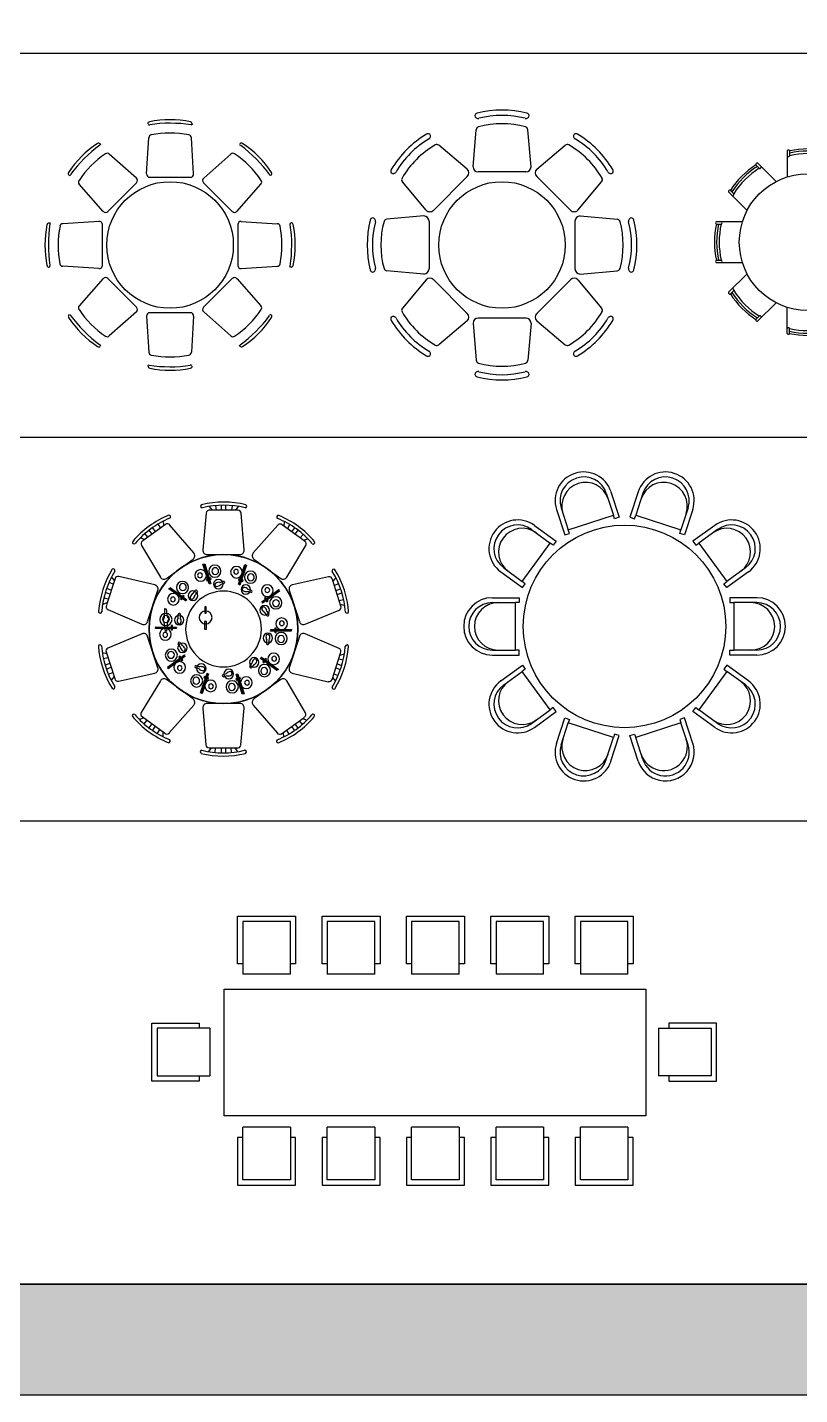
# Model space of a CAD drawing. Header units: inches. Extents: x 38074 to 101214, y 18833 to 57379.
# Drawn here: x 46148 to 53473, y 18833 to 31793 of the extents above; entities that cross this region are included whole.
import ezdxf

# ---------------------------------------------------------------- set-up
doc = ezdxf.new("R2010")
doc.units = ezdxf.units.IN
doc.layers.add('www.cad-blocks.net', color=7, linetype='Continuous')

# ---------------------------------------------------------------- blocks, each defined once
blk = doc.blocks.new('A$C299239EF')
for p, q in [((-211, 1142), (-195, 1137)), ((209, 1142), (200, 1137)), ((209, 1147), (209, 1142)), ((-663, 959), (-659, 956)), ((-659, 955), (-663, 946)), ((-223, 674), (-202, 1017)), ((223, 674), (202, 1017)), ((658, 957), (666, 942)), ((-319, 634), (-576, 861)), ((319, 634), (576, 862)), ((-957, 658), (-942, 666)), ((955, 659), (946, 663)), ((959, 663), (956, 659)), ((-634, 319), (-862, 576)), ((-590, 317), (-317, 590)), ((-193, 642), (193, 642)), ((317, 590), (590, 317)), ((634, 319), (861, 576)), ((-1147, 209), (-1142, 209)), ((-1142, 209), (-1137, 200)), ((-674, 223), (-1017, 202)), ((-642, -193), (-642, 193)), ((642, 193), (642, -193)), ((674, 223), (1017, 202)), ((1142, 211), (1137, 195)), ((-1142, -211), (-1137, -195)), ((-674, -223), (-1017, -202)), ((674, -223), (1017, -202)), ((1142, -209), (1137, -200)), ((1147, -209), (1142, -209)), ((-634, -319), (-861, -576)), ((-317, -590), (-590, -317)), ((590, -317), (317, -590)), ((634, -319), (862, -576)), ((-319, -634), (-576, -862)), ((193, -642), (-193, -642)), ((319, -634), (576, -861)), ((-959, -663), (-956, -659)), ((-955, -659), (-946, -663)), ((-223, -674), (-202, -1017)), ((223, -674), (202, -1017)), ((957, -658), (942, -666)), ((-658, -957), (-666, -942)), ((659, -955), (663, -946)), ((663, -959), (659, -956)), ((-209, -1142), (-200, -1137)), ((-209, -1147), (-209, -1142)), ((211, -1142), (195, -1137))]:
    blk.add_line(p, q)
blk.add_circle((0, 0), 600)
for centre, radius, start, end in [((-191, 1147), 20, 101.4837, 180), ((-1, 212), 975, 78.5163, 101.4837), ((189, 1147), 20, 0, 78.5163), ((-172, 1015), 30, 101.0376, 176.4237), ((-1, -209), 1363, 81.55, 98.1356), ((-1, 138), 923, 78.8835, 101.0376), ((172, 1015), 30, 3.5763, 78.8835), ((-150, 149), 975, 123.5163, 146.4837), ((147, -148), 1363, 126.55, 143.1356), ((-677, 945), 20, 45, 123.5163), ((676, 946), 20, 56.4837, 135), ((-148, -147), 1363, 36.55, 53.1356), ((149, 150), 975, 33.5163, 56.4837), ((-98, 97), 923, 123.8835, 146.0376), ((-596, 839), 30, 48.5763, 123.8835), ((596, 839), 30, 56.0376, 131.4237), ((97, 98), 923, 33.8835, 56.0376), ((-946, 676), 20, 146.4837, 225), ((-193, 672), 30, 176.4237, 270), ((193, 672), 30, 270, 3.5763), ((945, 677), 20, 315, 33.5163), ((-839, 596), 30, 146.0376, 221.4237), ((-339, 612), 30, 315, 48.5763), ((339, 612), 30, 131.4237, 225), ((839, 596), 30, 318.5763, 33.8835), ((-612, 339), 30, 221.4237, 315), ((612, 339), 30, 225, 318.5763), ((-212, -1), 975, 168.5163, 191.4837), ((-1147, 189), 20, 90, 168.5163), ((209, -1), 1363, 171.55, 188.1356), ((-138, -1), 923, 168.8835, 191.0376), ((-1015, 172), 30, 93.5763, 168.8835), ((-672, 193), 30, 0, 93.5763), ((672, 193), 30, 86.4237, 180), ((1015, 172), 30, 11.0376, 86.4237), ((138, 1), 923, 348.8835, 11.0376), ((-209, 1), 1363, 351.55, 8.1356), ((1147, 191), 20, 11.4837, 90), ((212, 1), 975, 348.5163, 11.4837), ((-1147, -191), 20, 191.4837, 270), ((-1015, -172), 30, 191.0376, 266.4237), ((-672, -193), 30, 266.4237, 0), ((672, -193), 30, 180, 273.5763), ((1015, -172), 30, 273.5763, 348.8835), ((1147, -189), 20, 270, 348.5163), ((-612, -339), 30, 45, 138.5763), ((612, -339), 30, 41.4237, 135), ((-839, -596), 30, 138.5763, 213.8835), ((-97, -98), 923, 213.8835, 236.0376), ((-339, -612), 30, 311.4237, 45), ((-193, -672), 30, 90, 183.5763), ((193, -672), 30, 356.4237, 90), ((339, -612), 30, 135, 228.5763), ((98, -97), 923, 303.8835, 326.0376), ((839, -596), 30, 326.0376, 41.4237), ((-945, -677), 20, 135, 213.5163), ((-149, -150), 975, 213.5163, 236.4837), ((148, 147), 1363, 216.55, 233.1356), ((-147, 148), 1363, 306.55, 323.1356), ((150, -149), 975, 303.5163, 326.4837), ((946, -676), 20, 326.4837, 45), ((-596, -839), 30, 236.0376, 311.4237), ((596, -839), 30, 228.5763, 303.8835), ((-676, -946), 20, 236.4837, 315), ((-172, -1015), 30, 183.5763, 258.8835), ((172, -1015), 30, 281.0376, 356.4237), ((677, -945), 20, 225, 303.5163), ((-189, -1147), 20, 180, 258.5163), ((1, 209), 1363, 261.55, 278.1356), ((1, -138), 923, 258.8835, 281.0376), ((191, -1147), 20, 281.4837, 0), ((1, -212), 975, 258.5163, 281.4837)]:
    blk.add_arc(centre, radius, start, end)
blk = doc.blocks.new('A$C04D97323')
at = {"linetype": 'Continuous'}
for p, q in [((-275, 742), (-245, 1092)), ((275, 742), (245, 1092)), ((-330, 719), (-599, 945)), ((330, 719), (599, 945)), ((-330, 648), (-648, 330)), ((225, 692), (-225, 692)), ((330, 648), (648, 330)), ((-719, 330), (-945, 599)), ((719, 330), (945, 599)), ((-742, 275), (-1092, 245)), ((742, 275), (1092, 245)), ((-692, 225), (-692, -225)), ((692, 225), (692, -225)), ((-742, -275), (-1092, -245)), ((742, -275), (1092, -245)), ((-719, -330), (-945, -599)), ((-330, -648), (-648, -330)), ((330, -648), (648, -330)), ((719, -330), (945, -599)), ((-330, -719), (-599, -945)), ((-275, -742), (-245, -1092)), ((225, -692), (-225, -692)), ((275, -742), (245, -1092)), ((330, -719), (599, -945))]:
    blk.add_line(p, q, dxfattribs=at)
blk.add_circle((0, 0), 600, dxfattribs=at)
for centre, radius, start, end in [((-229, 1220), 30, 104.0148, 166.513), ((-228, 1229), 30, 183.6236, 284.5983), ((0, 305), 974, 75.9852, 104.0148), ((0, 355), 874, 75.4017, 104.5983), ((228, 1229), 30, 255.4017, 356.3764), ((229, 1220), 30, 13.487, 75.9852), ((-215, 215), 974, 120.9852, 149.0148), ((-701, 1025), 30, 58.487, 120.9852), ((-708, 1030), 30, 300.4017, 41.3764), ((-215, 1090), 30, 105.3076, 175.0683), ((0, 305), 844, 74.6924, 105.3076), ((215, 1090), 30, 4.9317, 74.6924), ((708, 1030), 30, 138.6236, 239.5983), ((701, 1025), 30, 59.0148, 121.513), ((215, 215), 974, 30.9852, 59.0148), ((-251, 251), 874, 120.4017, 149.5983), ((-215, 215), 844, 119.6924, 150.3076), ((-619, 922), 30, 49.9317, 119.6924), ((619, 922), 30, 60.3076, 130.0683), ((215, 215), 844, 29.6924, 60.3076), ((251, 251), 874, 30.4017, 59.5983), ((-1025, 701), 30, 149.0148, 211.513), ((-1030, 708), 30, 228.6236, 329.5983), ((-365, 684), 50, 315, 45), ((-225, 742), 50, 180, 270), ((225, 742), 50, 270, 0), ((365, 684), 50, 135, 225), ((1030, 708), 30, 210.4017, 311.3764), ((1025, 701), 30, 328.487, 30.9852), ((-922, 619), 30, 150.3076, 220.0683), ((922, 619), 30, 319.9317, 29.6924), ((-742, 225), 50, 0, 90), ((-684, 365), 50, 225, 315), ((684, 365), 50, 225, 315), ((742, 225), 50, 90, 180), ((-305, 0), 974, 165.9852, 194.0148), ((-1220, 229), 30, 103.487, 165.9852), ((-355, 0), 874, 165.4017, 194.5983), ((-1229, 228), 30, 345.4017, 86.3764), ((-305, 0), 844, 164.6924, 195.3076), ((-1090, 215), 30, 94.9317, 164.6924), ((1090, 215), 30, 15.3076, 85.0683), ((305, 0), 844, 344.6924, 15.3076), ((1229, 228), 30, 93.6236, 194.5983), ((355, 0), 874, 345.4017, 14.5983), ((1220, 229), 30, 14.0148, 76.513), ((305, 0), 974, 345.9852, 14.0148), ((-1220, -229), 30, 194.0148, 256.513), ((-1229, -228), 30, 273.6236, 14.5983), ((-1090, -215), 30, 195.3076, 265.0683), ((-742, -225), 50, 270, 0), ((742, -225), 50, 180, 270), ((1090, -215), 30, 274.9317, 344.6924), ((1229, -228), 30, 165.4017, 266.3764), ((1220, -229), 30, 283.487, 345.9852), ((-684, -365), 50, 45, 135), ((684, -365), 50, 45, 135), ((-922, -619), 30, 139.9317, 209.6924), ((-215, -215), 844, 209.6924, 240.3076), ((215, -215), 844, 299.6924, 330.3076), ((922, -619), 30, 330.3076, 40.0683), ((-1025, -701), 30, 148.487, 210.9852), ((-1030, -708), 30, 30.4017, 131.3764), ((-215, -215), 974, 210.9852, 239.0148), ((-251, -251), 874, 210.4017, 239.5983), ((-365, -684), 50, 315, 45), ((-225, -742), 50, 90, 180), ((225, -742), 50, 0, 90), ((365, -684), 50, 135, 225), ((251, -251), 874, 300.4017, 329.5983), ((215, -215), 974, 300.9852, 329.0148), ((1030, -708), 30, 48.6236, 149.5983), ((1025, -701), 30, 329.0148, 31.513), ((-708, -1030), 30, 318.6236, 59.5983), ((-619, -922), 30, 240.3076, 310.0683), ((619, -922), 30, 229.9317, 299.6924), ((708, -1030), 30, 120.4017, 221.3764), ((-701, -1025), 30, 239.0148, 301.513), ((-215, -1090), 30, 184.9317, 254.6924), ((0, -305), 844, 254.6924, 285.3076), ((215, -1090), 30, 285.3076, 355.0683), ((701, -1025), 30, 238.487, 300.9852), ((-228, -1229), 30, 75.4017, 176.3764), ((-229, -1220), 30, 193.487, 255.9852), ((0, -305), 974, 255.9852, 284.0148), ((0, -355), 874, 255.4017, 284.5983), ((228, -1229), 30, 3.6236, 104.5983), ((229, -1220), 30, 284.0148, 346.513)]:
    blk.add_arc(centre, radius, start, end, dxfattribs=at)
blk = doc.blocks.new('A$C5D1A2D41')
for p, q in [((-68, 1126), (-73, 1170)), ((-18, 1126), (-18, 1173)), ((22, 1126), (22, 1173)), ((79, 1126), (84, 1169)), ((-164, 1099), (-196, 750)), ((-106, 1126), (-132, 1163)), ((137, 1126), (-126, 1126)), ((117, 1126), (142, 1162)), ((196, 750), (167, 1099)), ((-551, 992), (-764, 837)), ((-677, 900), (-704, 938)), ((-644, 924), (-672, 962)), ((-598, 958), (-619, 996)), ((-567, 980), (-568, 1024)), ((-282, 722), (-511, 987)), ((514, 985), (282, 722)), ((773, 830), (560, 985)), ((576, 974), (577, 1018)), ((607, 951), (629, 990)), ((647, 922), (675, 960)), ((680, 898), (707, 936)), ((-748, 849), (-790, 863)), ((-778, 793), (-599, 491)), ((-717, 871), (-747, 904)), ((599, 491), (781, 791)), ((726, 864), (755, 897)), ((757, 842), (798, 856)), ((-542, 479), (-289, 663)), ((-156, 706), (156, 706)), ((289, 663), (542, 479)), ((-1029, 479), (-1110, 228)), ((-1047, 424), (-1086, 441)), ((-1035, 460), (-1061, 494)), ((-652, 418), (-993, 499)), ((995, 495), (653, 418)), ((1114, 217), (1032, 468)), ((1038, 449), (1065, 485)), ((1050, 413), (1090, 431)), ((-1092, 283), (-1135, 292)), ((-1077, 331), (-1121, 345)), ((-1064, 369), (-1109, 383)), ((-720, 70), (-623, 367)), ((623, 367), (720, 70)), ((1065, 365), (1110, 380)), ((1078, 327), (1123, 342)), ((1096, 272), (1138, 281)), ((-1104, 247), (-1147, 234)), ((-1096, 184), (-774, 45)), ((773, 45), (1097, 180)), ((1107, 236), (1149, 224)), ((-773, -45), (-1097, -180)), ((-623, -367), (-720, -70)), ((720, -70), (623, -367)), ((1096, -184), (774, -45)), ((-1107, -236), (-1149, -224)), ((-1114, -217), (-1032, -468)), ((1029, -479), (1110, -228)), ((1104, -247), (1147, -234)), ((-1096, -272), (-1138, -281)), ((-1078, -327), (-1123, -342)), ((-1065, -365), (-1110, -380)), ((1064, -369), (1109, -383)), ((1077, -331), (1121, -345)), ((1092, -283), (1135, -292)), ((-1050, -413), (-1090, -431)), ((-1038, -449), (-1065, -485)), ((-995, -495), (-653, -418)), ((-599, -491), (-781, -791)), ((-289, -663), (-542, -479)), ((542, -479), (289, -663)), ((778, -793), (599, -491)), ((652, -418), (993, -499)), ((1035, -460), (1061, -494)), ((1047, -424), (1086, -441)), ((-514, -985), (-282, -722)), ((-196, -750), (-167, -1099)), ((156, -706), (-156, -706)), ((164, -1099), (196, -750)), ((282, -722), (511, -987)), ((-757, -842), (-798, -856)), ((-773, -830), (-560, -985)), ((-726, -864), (-755, -897)), ((-680, -898), (-707, -936)), ((551, -992), (764, -837)), ((677, -900), (704, -938)), ((717, -871), (747, -904)), ((748, -849), (790, -863)), ((-647, -922), (-675, -960)), ((-607, -951), (-629, -990)), ((-576, -974), (-577, -1018)), ((567, -980), (568, -1024)), ((598, -958), (619, -996)), ((644, -924), (672, -962)), ((-117, -1126), (-142, -1162)), ((-137, -1126), (126, -1126)), ((-79, -1126), (-84, -1169)), ((-22, -1126), (-22, -1173)), ((18, -1126), (18, -1173)), ((68, -1126), (73, -1170)), ((106, -1126), (132, -1163))]:
    blk.add_line(p, q)
at = {"linetype": 'ByBlock'}
for p, q in [((-196, 614), (-189, 616)), ((-135, 429), (-196, 614)), ((-189, 616), (-130, 429)), ((-184, 615), (-178, 617)), ((-123, 429), (-184, 615)), ((-178, 617), (-119, 429)), ((143, 426), (203, 612)), ((209, 610), (147, 423)), ((152, 420), (212, 606)), ((218, 604), (156, 417)), ((203, 612), (209, 610)), ((212, 606), (218, 604)), ((-510, 389), (-507, 394)), ((-507, 394), (-348, 277)), ((-121, 484), (-162, 471)), ((-162, 471), (-158, 458)), ((-158, 458), (-117, 472)), ((-130, 429), (-135, 429)), ((-119, 429), (-123, 429)), ((-117, 472), (-121, 484)), ((-35, 442), (-3, 452)), ((9, 434), (-27, 422)), ((145, 476), (141, 464)), ((141, 464), (183, 450)), ((147, 423), (143, 426)), ((187, 463), (145, 476)), ((156, 417), (152, 420)), ((183, 450), (187, 463)), ((-520, 382), (-516, 387)), ((-361, 268), (-520, 382)), ((-516, 387), (-357, 270)), ((-352, 275), (-510, 389)), ((-383, 321), (-408, 286)), ((-408, 286), (-397, 278)), ((-397, 278), (-372, 313)), ((-372, 313), (-383, 321)), ((-357, 270), (-361, 268)), ((-348, 277), (-352, 275)), ((-288, 337), (-268, 364)), ((-248, 356), (-270, 325)), ((262, 346), (226, 357)), ((232, 378), (263, 367)), ((366, 261), (524, 376)), ((368, 256), (366, 261)), ((528, 371), (368, 256)), ((370, 250), (527, 365)), ((531, 360), (371, 246)), ((398, 300), (387, 292)), ((387, 292), (412, 257)), ((423, 265), (398, 300)), ((412, 257), (423, 265)), ((524, 376), (528, 371)), ((527, 365), (531, 360)), ((-561, 111), (-556, 196)), ((-556, 196), (-543, 193)), ((-543, 193), (-536, 115)), ((-431, 104), (-431, 137)), ((-410, 142), (-410, 105)), ((-165, 212), (-177, 212)), ((-177, 212), (-177, 151)), ((-177, 151), (-165, 151)), ((-165, 151), (-165, 212)), ((371, 246), (370, 250)), ((415, 126), (393, 156)), ((410, 170), (429, 142)), ((-645, 10), (-448, 9)), ((-645, 4), (-645, 10)), ((-450, 4), (-645, 4)), ((-641, 21), (-445, 19)), ((-641, 14), (-641, 21)), ((-446, 15), (-641, 14)), ((-573, 82), (-561, 111)), ((-562, 66), (-573, 82)), ((-556, 23), (-562, 66)), ((-551, -21), (-556, 23)), ((-532, 70), (-541, -21)), ((-536, 115), (-520, 102)), ((-530, 69), (-536, 67)), ((-520, 102), (-530, 69)), ((-498, 34), (-498, -9)), ((-485, 34), (-498, 34)), ((-485, -9), (-485, 34)), ((-448, 9), (-450, 4)), ((-445, 19), (-446, 15)), ((-162, 73), (-181, 73)), ((-181, 73), (-181, -2)), ((-162, -2), (-162, 73)), ((485, 9), (485, -34)), ((498, 9), (485, 9)), ((498, -34), (498, 9)), ((-541, -21), (-551, -21)), ((-498, -9), (-485, -9)), ((-415, -126), (-393, -156)), ((-181, -2), (-162, -2)), ((410, -142), (410, -105)), ((431, -104), (431, -137)), ((445, -19), (446, -15)), ((641, -21), (445, -19)), ((446, -15), (641, -14)), ((448, -9), (450, -4)), ((645, -10), (448, -9)), ((450, -4), (645, -4)), ((485, -34), (498, -34)), ((641, -14), (641, -21)), ((645, -4), (645, -10)), ((-531, -360), (-371, -246)), ((-528, -371), (-368, -256)), ((-370, -250), (-527, -365)), ((-410, -170), (-429, -142)), ((-412, -257), (-423, -265)), ((-387, -292), (-412, -257)), ((-371, -246), (-370, -250)), ((-368, -256), (-366, -261)), ((-527, -365), (-531, -360)), ((-524, -376), (-528, -371)), ((-366, -261), (-524, -376)), ((-423, -265), (-398, -300)), ((-398, -300), (-387, -292)), ((-232, -378), (-263, -367)), ((-262, -346), (-226, -357)), ((248, -356), (270, -325)), ((288, -337), (268, -364)), ((348, -277), (352, -275)), ((507, -394), (348, -277)), ((352, -275), (510, -389)), ((357, -270), (361, -268)), ((516, -387), (357, -270)), ((361, -268), (520, -382)), ((397, -278), (372, -313)), ((372, -313), (383, -321)), ((383, -321), (408, -286)), ((408, -286), (397, -278)), ((510, -389), (507, -394)), ((520, -382), (516, -387)), ((-218, -604), (-156, -417)), ((-152, -420), (-212, -606)), ((-209, -610), (-147, -423)), ((-143, -426), (-203, -612)), ((-183, -450), (-187, -463)), ((-187, -463), (-145, -476)), ((-141, -464), (-183, -450)), ((-156, -417), (-152, -420)), ((-147, -423), (-143, -426)), ((-145, -476), (-141, -464)), ((-9, -434), (27, -422)), ((35, -442), (3, -452)), ((158, -458), (117, -472)), ((117, -472), (121, -484)), ((178, -617), (119, -429)), ((119, -429), (123, -429)), ((121, -484), (162, -471)), ((123, -429), (184, -615)), ((189, -616), (130, -429)), ((130, -429), (135, -429)), ((135, -429), (196, -614)), ((162, -471), (158, -458)), ((-212, -606), (-218, -604)), ((-203, -612), (-209, -610)), ((184, -615), (178, -617)), ((196, -614), (189, -616))]:
    blk.add_line(p, q, dxfattribs=at)
blk.add_circle((0, 0), 706)
for centre, radius, start, end in [((-203, 1164), 15, 105.3029, 282.2547), ((2, 324), 880, 76.1832, 103.7788), ((2, 324), 850, 76.1832, 103.7788), ((205, 1164), 15.4, 269.9166, 62.4498), ((-189, 263), 880, 112.1832, 139.7788), ((-189, 263), 850, 112.1832, 139.7788), ((-518, 1063), 15.4, 305.9166, 98.4498), ((-133, 1096), 31.2, 78.3193, 173.8151), ((137, 1096), 30, 4.7446, 90), ((519, 1061), 15, 69.3029, 246.2547), ((192, 261), 850, 40.1832, 67.7788), ((192, 261), 880, 40.1832, 67.7788), ((-533, 968), 30, 40.7446, 126), ((537, 964), 31.2, 42.3193, 137.8151), ((-849, 822), 15, 141.3029, 318.2547), ((-751, 808), 31.2, 114.3193, 209.8151), ((755, 806), 30, 328.7446, 54), ((850, 821), 15.4, 233.9166, 26.4498), ((-312, 696), 40, 306, 40.7446), ((-156, 746), 40, 174.691, 270), ((156, 746), 40, 270, 4.7446), ((312, 696), 40, 138.691, 234), ((-307, 102), 880, 148.1832, 175.7788), ((-307, 102), 850, 148.1832, 175.7788), ((-1044, 555), 15.4, 341.9166, 134.4498), ((1044, 553), 15, 33.3029, 210.2547), ((309, 98), 850, 4.1832, 31.7788), ((309, 98), 880, 4.1832, 31.7788), ((-1000, 469), 30, 76.7446, 162), ((-661, 379), 40, 342, 76.7446), ((-565, 512), 40, 210.691, 306), ((565, 512), 40, 234, 328.7446), ((661, 379), 40, 102.691, 198), ((1001, 465), 31.2, 6.3193, 101.8151), ((-1170, 166), 15, 177.3029, 354.2547), ((-1083, 212), 31.2, 150.3193, 245.8151), ((1085, 208), 30, 292.7446, 18), ((1171, 165), 15.4, 197.9166, 350.4498), ((-758, 82), 40, 246.691, 342), ((758, 82), 40, 198, 292.7446), ((-758, -82), 40, 18, 112.7446), ((758, -82), 40, 66.691, 162), ((-1171, -165), 15.4, 17.9166, 170.4498), ((-309, -98), 880, 184.1832, 211.7788), ((-309, -98), 850, 184.1832, 211.7788), ((-1085, -208), 30, 112.7446, 198), ((307, -102), 850, 328.1832, 355.7788), ((307, -102), 880, 328.1832, 355.7788), ((1083, -212), 31.2, 330.3193, 65.8151), ((1170, -166), 15, 357.3029, 174.2547), ((-661, -379), 40, 282.691, 18), ((661, -379), 40, 162, 256.7446), ((-1001, -465), 31.2, 186.3193, 281.8151), ((-565, -512), 40, 54, 148.7446), ((565, -512), 40, 30.691, 126), ((1000, -469), 30, 256.7446, 342), ((-1044, -553), 15, 213.3029, 30.2547), ((1044, -555), 15.4, 161.9166, 314.4498), ((-312, -696), 40, 318.691, 54), ((-156, -746), 40, 90, 184.7446), ((156, -746), 40, 354.691, 90), ((312, -696), 40, 126, 220.7446), ((-850, -821), 15.4, 53.9166, 206.4498), ((-192, -261), 880, 220.1832, 247.7788), ((-192, -261), 850, 220.1832, 247.7788), ((-755, -806), 30, 148.7446, 234), ((189, -263), 850, 292.1832, 319.7788), ((189, -263), 880, 292.1832, 319.7788), ((751, -808), 31.2, 294.3193, 29.8151), ((849, -822), 15, 321.3029, 138.2547), ((-537, -964), 31.2, 222.3193, 317.8151), ((533, -968), 30, 220.7446, 306), ((-519, -1061), 15, 249.3029, 66.2547), ((-205, -1164), 15.4, 89.9166, 242.4498), ((-2, -324), 850, 256.1832, 283.7788), ((-137, -1096), 30, 184.7446, 270), ((133, -1096), 31.2, 258.3193, 353.8151), ((203, -1164), 15, 285.3029, 102.2547), ((518, -1063), 15.4, 125.9166, 278.4498), ((-2, -324), 880, 256.1832, 283.7788)]:
    blk.add_arc(centre, radius, start, end)
at = {"linetype": 'ByBlock', "extrusion": (0, 0, -1)}
for centre, major_axis in [((0, 0), (499, 499)), ((-217, 508), (-39.1, 39.1)), ((-223, 509), (-16, 16)), ((-83, 548), (-40.7, 40.7)), ((-79, 549), (23, 23)), ((123, 539), (-39.1, 39.1)), ((119, 543), (16, 16)), ((255, 492), (40.7, 40.7)), ((259, 490), (-23, 23)), ((-389, 394), (-40.7, 40.7)), ((-386, 398), (23, 23)), ((0, 0), (254, 254)), ((-49, 426), (31.8, 31.8)), ((211, 374), (-31.8, 31.8)), ((416, 364), (-39.1, 39.1)), ((415, 369), (16, 16)), ((-475, 283), (-39.1, 39.1)), ((-480, 281), (-16, 16)), ((-290, 316), (31.8, 31.8)), ((495, 248), (40.7, 40.7)), ((498, 245), (23, 23)), ((-546, 90), (-40.7, 40.7)), ((-546, 95), (-23, 23)), ((-421, 85), (31.8, 31.8)), ((-170, 110), (43, 43)), ((390, 178), (31.8, 31.8)), ((-551, -50), (-39.1, 39.1)), ((551, 50), (-39.1, 39.1)), ((553, 55), (-16, 16)), ((-553, -55), (16, 16)), ((-390, -178), (31.8, 31.8)), ((421, -85), (31.8, 31.8)), ((546, -90), (-40.7, 40.7)), ((546, -95), (-23, 23)), ((-495, -248), (-40.7, 40.7)), ((-498, -245), (23, 23)), ((475, -283), (39.1, 39.1)), ((480, -281), (-16, 16)), ((-416, -364), (-39.1, 39.1)), ((-415, -369), (-16, 16)), ((-211, -374), (31.8, 31.8)), ((49, -426), (-31.8, 31.8)), ((290, -316), (31.8, 31.8)), ((389, -394), (40.7, 40.7)), ((386, -398), (-23, 23)), ((-255, -492), (-40.7, 40.7)), ((-259, -490), (-23, 23)), ((-123, -539), (-39.1, 39.1)), ((-119, -543), (-16, 16)), ((83, -548), (40.7, 40.7)), ((79, -549), (23, 23)), ((217, -508), (39.1, 39.1)), ((223, -509), (16, 16))]:
    blk.add_ellipse(centre, major_axis=major_axis, ratio=1, dxfattribs=at)
at = {"linetype": 'ByBlock'}
for centre, major_axis, start_param, end_param in [((-66, 420), (-11.9, 11.9), -0.149533, 2.502269), ((-45, 391), (37.1, 37.1), 0.582495, 1.421264), ((-73, 466), (45.2, 45.2), 4.073065, 4.732749), ((1, 441), (7.84, 7.84), 4.737451, 7.35776), ((193, 378), (-11.9, 11.9), -0.777851, 1.87395), ((193, 343), (-37.1, 37.1), 4.666566, 5.505334), ((-300, 300), (11.9, 11.9), 2.049582, 4.701384), ((-266, 290), (37.1, 37.1), 1.210814, 2.049582), ((-333, 334), (-45.2, 45.2), 3.130587, 3.790271), ((-259, 357), (7.84, 7.84), 5.36577, 7.986079), ((215, 420), (-45.2, 45.2), 1.87395, 2.533634), ((260, 357), (7.84, 7.84), 4.109133, 6.729442), ((-419, 137), (-7.84, 7.84), 4.423292, 7.043601), ((379, 193), (11.9, 11.9), 0.164627, 2.816428), ((421, 214), (-45.2, 45.2), 1.245632, 1.905316), ((358, 164), (37.1, 37.1), 5.609044, 6.447812), ((420, 136), (7.84, 7.84), 3.480814, 6.101123), ((-386, 78), (37.1, 37.1), 1.839132, 2.677901), ((-420, 67), (-11.9, 11.9), 1.107104, 3.758906), ((-466, 74), (-45.2, 45.2), 3.758906, 4.41859), ((-420, -136), (7.84, 7.84), 0.339222, 2.959531), ((466, -74), (-45.2, 45.2), 0.617313, 1.276997), ((420, -67), (11.9, 11.9), 5.819493, 8.471295), ((386, -78), (-37.1, 37.1), 3.409929, 4.248697), ((-358, -164), (37.1, 37.1), 2.467451, 3.306219), ((-421, -214), (45.2, 45.2), 5.958021, 6.617705), ((-379, -193), (11.9, 11.9), 3.306219, 5.958021), ((419, -137), (7.84, 7.84), 2.852496, 5.472805), ((-260, -357), (7.84, 7.84), 0.96754, 3.587849), ((-193, -343), (37.1, 37.1), 3.095769, 3.934538), ((-215, -420), (45.2, 45.2), 0.303154, 0.962838), ((-193, -378), (11.9, 11.9), 3.934538, 6.586339), ((259, -357), (-7.84, 7.84), 0.653381, 3.27369), ((333, -334), (45.2, 45.2), 1.559791, 2.219475), ((266, -290), (37.1, 37.1), 4.352407, 5.191175), ((300, -300), (-11.9, 11.9), 3.620379, 6.27218), ((-1, -441), (7.84, 7.84), 1.595859, 4.216168), ((73, -466), (45.2, 45.2), 0.931473, 1.591156), ((45, -391), (37.1, 37.1), 3.724088, 4.562856), ((66, -420), (11.9, 11.9), 4.562856, 7.214658)]:
    blk.add_ellipse(centre, major_axis=major_axis, ratio=1, start_param=start_param, end_param=end_param, dxfattribs=at)
blk = doc.blocks.new('F5')
for p, q in [((-0.1637, 0.8682), (-0.1637, 0.619)), ((-0.1401, 0.8682), (-0.1401, 0.8182)), ((0.2012, 0.8682), (0.2012, 0.8182)), ((0.2249, 0.8682), (0.2249, 0.619)), ((-0.4452, 0.7517), (-0.2689, 0.5754)), ((0.5063, 0.7517), (0.3301, 0.5754)), ((-0.4619, 0.7349), (-0.4265, 0.6996)), ((0.523, 0.7349), (0.4877, 0.6996)), ((-0.7032, 0.4936), (-0.6679, 0.4582)), ((0.7644, 0.4936), (0.729, 0.4582)), ((-0.7199, 0.4769), (-0.5437, 0.3006)), ((0.7811, 0.4769), (0.6048, 0.3006)), ((-0.8365, 0.1954), (-0.5873, 0.1954)), ((0.8977, 0.1954), (0.6484, 0.1954)), ((-0.8365, 0.1718), (-0.7865, 0.1718)), ((0.8977, 0.1718), (0.8477, 0.1718)), ((-0.8365, -0.1695), (-0.7865, -0.1695)), ((0.8977, -0.1695), (0.8477, -0.1695)), ((-0.8365, -0.1932), (-0.5873, -0.1932)), ((0.8977, -0.1932), (0.6484, -0.1932)), ((-0.7199, -0.4746), (-0.5437, -0.2983)), ((0.7811, -0.4746), (0.6048, -0.2983)), ((-0.7032, -0.4913), (-0.6679, -0.456)), ((0.7644, -0.4913), (0.729, -0.456)), ((-0.4452, -0.7494), (-0.2689, -0.5731)), ((0.5063, -0.7494), (0.3301, -0.5731)), ((-0.1637, -0.866), (-0.1637, -0.6167)), ((0.2249, -0.866), (0.2249, -0.6167)), ((-0.4619, -0.7327), (-0.4265, -0.6973)), ((0.523, -0.7327), (0.4877, -0.6973)), ((-0.1401, -0.866), (-0.1401, -0.816)), ((0.2012, -0.866), (0.2012, -0.816))]:
    blk.add_line(p, q)
blk.add_circle((0.0306, 0.0011), 0.6477)
for centre, radius, start, end in [((0.0306, 0.1088), 0.776, 77.2961, 102.7039), ((-0.1519, 0.8585), 0.0153, 39.4052, 140.5948), ((0.213, 0.8585), 0.0153, 39.4052, 140.5948), ((0.0306, 0.1088), 0.756, 76.9542, 103.0458), ((0.0306, 0.084), 0.756, 76.9542, 103.0458), ((-0.1519, 0.8279), 0.0153, 219.4052, 320.5948), ((0.213, 0.8279), 0.0153, 219.4052, 320.5948), ((-0.4467, 0.7364), 0.0153, 84.4052, 185.5948), ((0.5078, 0.7364), 0.0153, 354.4052, 95.5948), ((-0.0455, 0.0772), 0.776, 122.2961, 147.7039), ((0.1067, 0.0772), 0.776, 32.2961, 57.7039), ((-0.0455, 0.0772), 0.756, 121.9542, 148.0458), ((-0.425, 0.7148), 0.0153, 264.4052, 5.5948), ((0.4862, 0.7148), 0.0153, 174.4052, 275.5948), ((0.1067, 0.0772), 0.756, 31.9542, 58.0458), ((-0.028, 0.0597), 0.756, 121.9542, 148.0458), ((0.0891, 0.0597), 0.756, 31.9542, 58.0458), ((-0.7047, 0.4784), 0.0153, 84.4052, 185.5948), ((0.7659, 0.4784), 0.0153, 354.4052, 95.5948), ((-0.6831, 0.4568), 0.0153, 264.4052, 5.5948), ((0.7442, 0.4568), 0.0153, 174.4052, 275.5948), ((-0.8268, 0.1836), 0.0153, 129.4052, 230.5948), ((-0.7962, 0.1836), 0.0153, 309.4052, 50.5948), ((0.8574, 0.1836), 0.0153, 129.4052, 230.5948), ((0.888, 0.1836), 0.0153, 309.4052, 50.5948), ((-0.0771, 0.0011), 0.776, 167.2961, 192.7039), ((-0.0771, 0.0011), 0.756, 166.9542, 193.0458), ((-0.0523, 0.0011), 0.756, 166.9542, 193.0458), ((0.1134, 0.0011), 0.756, 346.9542, 13.0458), ((0.1382, 0.0011), 0.756, 346.9542, 13.0458), ((0.1382, 0.0011), 0.776, 347.2961, 12.7039), ((-0.8268, -0.1813), 0.0153, 129.4052, 230.5948), ((-0.7962, -0.1813), 0.0153, 309.4052, 50.5948), ((0.8574, -0.1813), 0.0153, 129.4052, 230.5948), ((0.888, -0.1813), 0.0153, 309.4052, 50.5948), ((-0.6831, -0.4545), 0.0153, 354.4052, 95.5948), ((0.7442, -0.4545), 0.0153, 84.4052, 185.5948), ((-0.028, -0.0574), 0.756, 211.9542, 238.0458), ((0.0891, -0.0574), 0.756, 301.9542, 328.0458), ((-0.7047, -0.4761), 0.0153, 174.4052, 275.5948), ((-0.0455, -0.075), 0.756, 211.9542, 238.0458), ((0.1067, -0.075), 0.756, 301.9542, 328.0458), ((0.7659, -0.4761), 0.0153, 264.4052, 5.5948), ((-0.0455, -0.075), 0.776, 212.2961, 237.7039), ((0.1067, -0.075), 0.776, 302.2961, 327.7039), ((-0.425, -0.7125), 0.0153, 354.4052, 95.5948), ((0.4862, -0.7125), 0.0153, 84.4052, 185.5948), ((-0.4467, -0.7342), 0.0153, 174.4052, 275.5948), ((0.5078, -0.7342), 0.0153, 264.4052, 5.5948), ((-0.1519, -0.8257), 0.0153, 39.4052, 140.5948), ((0.213, -0.8257), 0.0153, 39.4052, 140.5948), ((0.0306, -0.0817), 0.756, 256.9542, 283.0458), ((0.0306, -0.1065), 0.756, 256.9542, 283.0458), ((-0.1519, -0.8562), 0.0153, 219.4052, 320.5948), ((0.0306, -0.1065), 0.776, 257.2961, 282.7039), ((0.213, -0.8562), 0.0153, 219.4052, 320.5948)]:
    blk.add_arc(centre, radius, start, end)
blk = doc.blocks.new('56329431')
at = {"xscale": 10, "zscale": 10}
blk.add_blockref('F5', (-0.394, -0.054), dxfattribs=at)
blk = doc.blocks.new('MES8-CIR')
at = {"xscale": 0.1, "zscale": 0.1}
blk.add_blockref('56329431', (0, 0), dxfattribs=at)
blk = doc.blocks.new('A$C44BD69D9')
for p, q in [((1.352, 2.726), (1.419, 2.518)), ((1.396, 2.74), (1.475, 2.499)), ((1.654, 2.74), (1.576, 2.499)), ((1.699, 2.726), (1.631, 2.518)), ((0.88, 2.572), (0.958, 2.331)), ((0.924, 2.587), (0.991, 2.379)), ((0.991, 2.379), (1.419, 2.518)), ((1.43, 2.484), (1.419, 2.518)), ((1.475, 2.499), (1.43, 2.484)), ((1.576, 2.499), (1.62, 2.484)), ((1.62, 2.484), (1.631, 2.518)), ((1.631, 2.518), (2.059, 2.379)), ((2.127, 2.587), (2.059, 2.379)), ((2.171, 2.572), (2.092, 2.331)), ((0.643, 2.383), (0.82, 2.254)), ((0.671, 2.42), (0.876, 2.271)), ((0.958, 2.331), (1.002, 2.345)), ((1.002, 2.345), (0.991, 2.379)), ((2.048, 2.345), (2.059, 2.379)), ((2.092, 2.331), (2.048, 2.345)), ((2.38, 2.42), (2.174, 2.271)), ((2.407, 2.383), (2.231, 2.254)), ((0.555, 1.89), (0.82, 2.254)), ((0.849, 2.233), (0.82, 2.254)), ((0.876, 2.271), (0.849, 2.233)), ((2.174, 2.271), (2.202, 2.233)), ((2.202, 2.233), (2.231, 2.254)), ((2.231, 2.254), (2.495, 1.89)), ((0.351, 1.981), (0.557, 1.832)), ((0.379, 2.019), (0.555, 1.89)), ((2.699, 1.981), (2.494, 1.832)), ((2.672, 2.019), (2.495, 1.89)), ((0.584, 1.869), (0.555, 1.89)), ((0.557, 1.832), (0.584, 1.869)), ((2.466, 1.869), (2.495, 1.89)), ((2.494, 1.832), (2.466, 1.869)), ((0.272, 1.735), (0.526, 1.735)), ((0.272, 1.689), (0.49, 1.689)), ((0.526, 1.689), (0.49, 1.689)), ((0.49, 1.239), (0.49, 1.689)), ((0.526, 1.735), (0.526, 1.689)), ((2.779, 1.735), (2.525, 1.735)), ((2.525, 1.735), (2.525, 1.689)), ((2.525, 1.689), (2.561, 1.689)), ((2.779, 1.689), (2.561, 1.689)), ((2.561, 1.689), (2.561, 1.239)), ((0.272, 1.239), (0.49, 1.239)), ((0.272, 1.192), (0.526, 1.192)), ((0.526, 1.239), (0.49, 1.239)), ((0.526, 1.192), (0.526, 1.239)), ((2.525, 1.239), (2.561, 1.239)), ((2.525, 1.192), (2.525, 1.239)), ((2.779, 1.192), (2.525, 1.192)), ((2.779, 1.239), (2.561, 1.239)), ((0.351, 0.947), (0.557, 1.096)), ((0.379, 0.909), (0.555, 1.037)), ((0.584, 1.058), (0.555, 1.037)), ((0.82, 0.673), (0.555, 1.037)), ((0.557, 1.096), (0.584, 1.058)), ((2.495, 1.037), (2.231, 0.673)), ((2.494, 1.096), (2.466, 1.058)), ((2.466, 1.058), (2.495, 1.037)), ((2.699, 0.947), (2.494, 1.096)), ((2.672, 0.909), (2.495, 1.037)), ((0.643, 0.545), (0.82, 0.673)), ((0.671, 0.507), (0.876, 0.657)), ((0.849, 0.694), (0.82, 0.673)), ((0.876, 0.657), (0.849, 0.694)), ((2.174, 0.657), (2.202, 0.694)), ((2.38, 0.507), (2.174, 0.657)), ((2.202, 0.694), (2.231, 0.673)), ((2.407, 0.545), (2.231, 0.673)), ((0.88, 0.355), (0.958, 0.597)), ((0.924, 0.341), (0.991, 0.549)), ((0.958, 0.597), (1.002, 0.583)), ((1.002, 0.583), (0.991, 0.549)), ((1.419, 0.41), (0.991, 0.549)), ((2.059, 0.549), (1.631, 0.41)), ((2.092, 0.597), (2.048, 0.583)), ((2.048, 0.583), (2.059, 0.549)), ((2.127, 0.341), (2.059, 0.549)), ((2.171, 0.355), (2.092, 0.597)), ((1.352, 0.202), (1.419, 0.41)), ((1.396, 0.188), (1.475, 0.429)), ((1.43, 0.444), (1.419, 0.41)), ((1.475, 0.429), (1.43, 0.444)), ((1.576, 0.429), (1.62, 0.444)), ((1.654, 0.188), (1.576, 0.429)), ((1.62, 0.444), (1.631, 0.41)), ((1.699, 0.202), (1.631, 0.41))]:
    blk.add_line(p, q)
blk.add_circle((1.525, 1.464), 0.96)
for centre, radius, start, end in [((1.138, 2.656), 0.272, 18, 198), ((1.138, 2.656), 0.225, 18, 198), ((1.913, 2.656), 0.272, 342, 162), ((1.913, 2.656), 0.225, 342, 162), ((1.155, 2.604), 0.225, 18, 198), ((1.896, 2.604), 0.225, 342, 162), ((0.511, 2.201), 0.272, 54, 234), ((2.54, 2.201), 0.272, 306, 126), ((0.511, 2.201), 0.225, 54, 234), ((0.555, 2.169), 0.225, 54, 234), ((2.495, 2.169), 0.225, 306, 126), ((2.54, 2.201), 0.225, 306, 126), ((0.272, 1.464), 0.272, 90, 270), ((0.272, 1.464), 0.225, 90, 270), ((0.326, 1.464), 0.225, 90, 270), ((2.724, 1.464), 0.225, 270, 90), ((2.779, 1.464), 0.272, 270, 90), ((2.779, 1.464), 0.225, 270, 90), ((0.511, 0.727), 0.272, 126, 306), ((0.511, 0.727), 0.225, 126, 306), ((0.555, 0.759), 0.225, 126, 306), ((2.495, 0.759), 0.225, 234, 54), ((2.54, 0.727), 0.272, 234, 54), ((2.54, 0.727), 0.225, 234, 54), ((1.155, 0.323), 0.225, 162, 342), ((1.896, 0.323), 0.225, 198, 18), ((1.138, 0.272), 0.272, 162, 342), ((1.138, 0.272), 0.225, 162, 342), ((1.913, 0.272), 0.272, 198, 18), ((1.913, 0.272), 0.225, 198, 18)]:
    blk.add_arc(centre, radius, start, end)
blk = doc.blocks.new('A$C66E86688')
for p, q in [((0.814, 2.098), (0.814, 2.548)), ((0.814, 2.548), (1.364, 2.548)), ((0.864, 2.498), (0.864, 1.998)), ((1.314, 2.498), (0.864, 2.498)), ((1.314, 1.998), (1.314, 2.498)), ((1.364, 2.548), (1.364, 2.098)), ((1.614, 2.548), (2.164, 2.548)), ((1.614, 2.098), (1.614, 2.548)), ((2.114, 2.498), (1.664, 2.498)), ((1.664, 2.498), (1.664, 1.998)), ((2.114, 1.998), (2.114, 2.498)), ((2.164, 2.548), (2.164, 2.098)), ((2.414, 2.098), (2.414, 2.548)), ((2.414, 2.548), (2.964, 2.548)), ((2.464, 2.498), (2.464, 1.998)), ((2.914, 2.498), (2.464, 2.498)), ((2.914, 1.998), (2.914, 2.498)), ((2.964, 2.548), (2.964, 2.098)), ((3.214, 2.548), (3.764, 2.548)), ((3.214, 2.098), (3.214, 2.548)), ((3.264, 2.498), (3.264, 1.998)), ((3.714, 2.498), (3.264, 2.498)), ((3.714, 1.998), (3.714, 2.498)), ((3.764, 2.548), (3.764, 2.098)), ((4.014, 2.098), (4.014, 2.548)), ((4.014, 2.098), (4.014, 2.548)), ((4.014, 2.548), (4.564, 2.548)), ((4.014, 2.548), (4.564, 2.548)), ((4.064, 2.498), (4.064, 1.998)), ((4.064, 2.498), (4.064, 1.998)), ((4.514, 2.498), (4.064, 2.498)), ((4.514, 2.498), (4.064, 2.498)), ((4.514, 1.998), (4.514, 2.498)), ((4.514, 1.998), (4.514, 2.498)), ((4.564, 2.548), (4.564, 2.098)), ((4.564, 2.548), (4.564, 2.098)), ((0.864, 2.098), (0.814, 2.098)), ((1.364, 2.098), (1.314, 2.098)), ((1.664, 2.098), (1.614, 2.098)), ((2.164, 2.098), (2.114, 2.098)), ((2.464, 2.098), (2.414, 2.098)), ((2.964, 2.098), (2.914, 2.098)), ((3.264, 2.098), (3.214, 2.098)), ((3.764, 2.098), (3.714, 2.098)), ((4.064, 2.098), (4.014, 2.098)), ((4.064, 2.098), (4.014, 2.098)), ((4.564, 2.098), (4.514, 2.098)), ((4.564, 2.098), (4.514, 2.098)), ((1.314, 1.998), (0.864, 1.998)), ((2.114, 1.998), (1.664, 1.998)), ((2.914, 1.998), (2.464, 1.998)), ((3.714, 1.998), (3.264, 1.998)), ((4.514, 1.998), (4.064, 1.998)), ((4.514, 1.998), (4.064, 1.998)), ((0.686, 1.856), (4.686, 1.856)), ((0.686, 0.656), (0.686, 1.856)), ((4.686, 1.856), (4.686, 0.656)), ((0, 1.536), (0.45, 1.536)), ((0, 0.986), (0, 1.536)), ((0.55, 1.486), (0.05, 1.486)), ((0.05, 1.486), (0.05, 1.036)), ((0.45, 1.536), (0.45, 1.486)), ((0.55, 1.486), (0.55, 1.036)), ((4.804, 1.486), (4.804, 1.036)), ((4.804, 1.486), (4.804, 1.036)), ((4.804, 1.486), (5.304, 1.486)), ((4.804, 1.486), (5.304, 1.486)), ((4.904, 1.536), (4.904, 1.486)), ((5.354, 1.536), (4.904, 1.536)), ((5.354, 1.536), (4.904, 1.536)), ((4.904, 1.536), (4.904, 1.486)), ((5.304, 1.486), (5.304, 1.036)), ((5.304, 1.486), (5.304, 1.036)), ((5.354, 0.986), (5.354, 1.536)), ((5.354, 0.986), (5.354, 1.536)), ((0.45, 0.986), (0, 0.986)), ((0.05, 1.036), (0.55, 1.036)), ((0.45, 1.036), (0.45, 0.986)), ((5.304, 1.036), (4.804, 1.036)), ((5.304, 1.036), (4.804, 1.036)), ((4.904, 1.036), (4.904, 0.986)), ((4.904, 1.036), (4.904, 0.986)), ((4.904, 0.986), (5.354, 0.986)), ((4.904, 0.986), (5.354, 0.986)), ((4.686, 0.656), (0.686, 0.656)), ((0.864, 0.05), (0.864, 0.55)), ((1.314, 0.55), (0.864, 0.55)), ((1.314, 0.55), (1.314, 0.05)), ((2.114, 0.55), (1.664, 0.55)), ((1.664, 0.05), (1.664, 0.55)), ((2.114, 0.55), (2.114, 0.05)), ((2.464, 0.05), (2.464, 0.55)), ((2.914, 0.55), (2.464, 0.55)), ((2.914, 0.55), (2.914, 0.05)), ((3.264, 0.05), (3.264, 0.55)), ((3.714, 0.55), (3.264, 0.55)), ((3.714, 0.55), (3.714, 0.05)), ((4.064, 0.05), (4.064, 0.55)), ((4.514, 0.55), (4.064, 0.55)), ((4.514, 0.55), (4.514, 0.05)), ((0.814, 0.45), (0.814, 0)), ((0.864, 0.45), (0.814, 0.45)), ((1.364, 0.45), (1.314, 0.45)), ((1.364, 0), (1.364, 0.45)), ((1.614, 0.45), (1.614, 0)), ((1.664, 0.45), (1.614, 0.45)), ((2.164, 0.45), (2.114, 0.45)), ((2.164, 0), (2.164, 0.45)), ((2.414, 0.45), (2.414, 0)), ((2.464, 0.45), (2.414, 0.45)), ((2.964, 0.45), (2.914, 0.45)), ((2.964, 0), (2.964, 0.45)), ((3.214, 0.45), (3.214, 0)), ((3.264, 0.45), (3.214, 0.45)), ((3.764, 0.45), (3.714, 0.45)), ((3.764, 0), (3.764, 0.45)), ((4.014, 0.45), (4.014, 0)), ((4.064, 0.45), (4.014, 0.45)), ((4.564, 0.45), (4.514, 0.45)), ((4.564, 0), (4.564, 0.45)), ((0.814, 0), (1.364, 0)), ((1.314, 0.05), (0.864, 0.05)), ((1.614, 0), (2.164, 0)), ((2.114, 0.05), (1.664, 0.05)), ((2.414, 0), (2.964, 0)), ((2.914, 0.05), (2.464, 0.05)), ((3.214, 0), (3.764, 0)), ((3.714, 0.05), (3.264, 0.05)), ((4.014, 0), (4.564, 0)), ((4.514, 0.05), (4.064, 0.05))]:
    blk.add_line(p, q)
blk = doc.blocks.new('FORMAT')
at = {"true_color": 0x546d8e}
h = blk.add_hatch(color=155, dxfattribs=at)
h.set_gradient(color1=(68, 68, 68), color2=(84, 109, 142), tint=1)
h.paths.add_polyline_path([(101214, 18833), (101214, 19881), (41803, 19881), (41803, 18833)])
h.paths.add_polyline_path([(86589, 19168), (100827, 19168), (100827, 19628), (86589, 19628)], flags=24)
at = {"color": 155, "true_color": 0x546d8e}
for p, q in [((41803, 31548), (101214, 31548)), ((41803, 27909), (101214, 27909)), ((101214, 19881), (41803, 19881)), ((41803, 19881), (101214, 19881)), ((41803, 18833), (101214, 18833))]:
    blk.add_line(p, q, dxfattribs=at)
blk.add_line((41803, 19881), (101214, 19881))
blk.add_lwpolyline([(101214, 19881), (41803, 19881), (41803, 56331), (101214, 56331)], close=True, dxfattribs=at)
blk.add_lwpolyline([(41803, 24271), (101214, 24271)], dxfattribs=at)

msp = doc.modelspace()

# ---------------------------------------------------------------- block references
for name, p in [('A$C04D97323', (50650, 29730)), ('A$C299239EF', (47502, 29730)), ('A$C5D1A2D41', (48009, 26090))]:
    msp.add_blockref(name, p)
at = {"xscale": 1000, "yscale": 1000, "zscale": 1000}
for name, p in [('MES8-CIR', (53557, 29810)), ('A$C44BD69D9', (50287, 24651)), ('A$C66E86688', (47329, 20820))]:
    msp.add_blockref(name, p, dxfattribs=at)
at = {"layer": 'www.cad-blocks.net'}
msp.add_blockref('FORMAT', (0, 0), dxfattribs=at)

doc.saveas('drawing.dxf')
